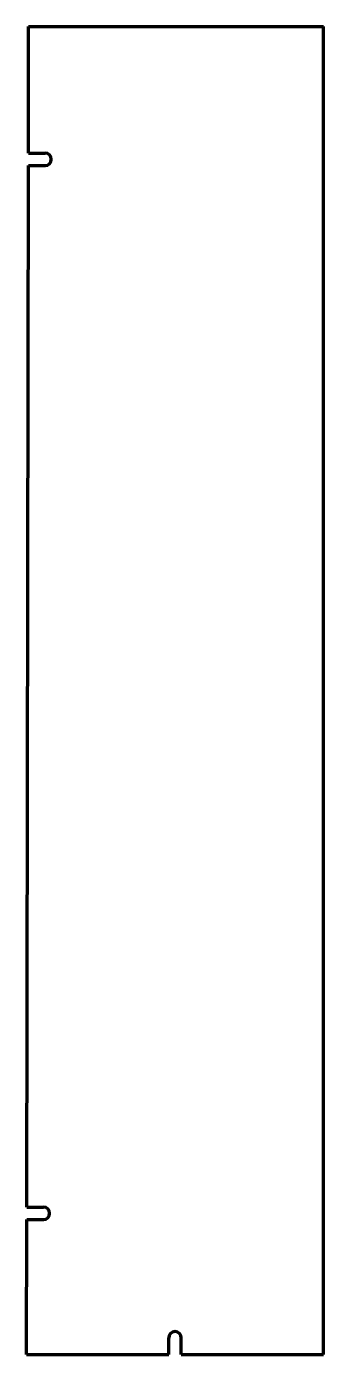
# Model space of a CAD drawing. Header units: inches. Extents: x 0 to 17.9, y 0 to 80.
import ezdxf

# ---------------------------------------------------------------- set-up
doc = ezdxf.new("R2010")
doc.units = ezdxf.units.IN
doc.header["$MEASUREMENT"] = 0
doc.layers.get('0').update_dxf_attribs({"linetype": 'CONTINUOUS'})

msp = doc.modelspace()

# ---------------------------------------------------------------- linework, layer by layer
at = {"color": 7, "lineweight": 90}
for p, q in [((0.113, 72.375), (0.125, 80)), ((0.125, 80), (17.875, 80)), ((17.875, 0), (17.875, 80)), ((0.113, 72.375), (1.113, 72.373)), ((0.014, 8.875), (0.112, 71.625)), ((0.112, 71.625), (1.112, 71.623)), ((0.014, 8.875), (1.014, 8.873)), ((0, 0), (0.013, 8.125)), ((0.013, 8.125), (1.013, 8.123)), ((8.562, 0), (8.562, 1)), ((9.312, 0), (9.312, 1)), ((0, 0), (8.562, 0)), ((9.312, 0), (17.875, 0))]:
    msp.add_line(p, q, dxfattribs=at)
for centre, start, end in [((1.112, 71.998), 269.91048, 449.91048), ((1.013, 8.498), 269.91048, 449.91048), ((8.938, 1), 0, 180)]:
    msp.add_arc(centre, 0.375, start, end, dxfattribs=at)

doc.saveas('drawing.dxf')
